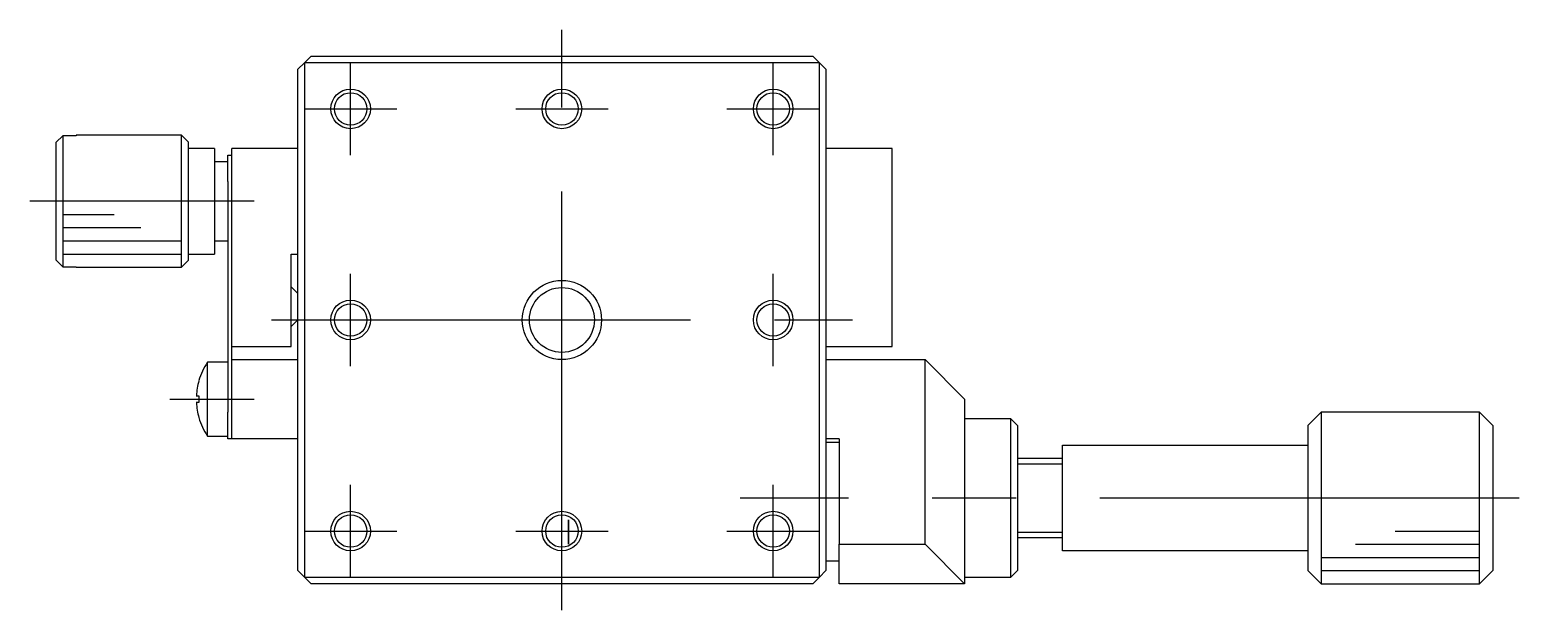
# Model space of a CAD drawing. Extents: x -105 to 276, y -94 to 114.
# Drawn here: x -40.3 to 72.5, y 70 to 114 of the extents above; entities that cross this region are included whole.
import ezdxf

# ---------------------------------------------------------------- set-up
doc = ezdxf.new("R2010")
doc.units = 0
doc.linetypes.add('CENTER', pattern=[50.8, 31.75, -6.35, 6.35, -6.35])
doc.layers.get('0').update_dxf_attribs({"linetype": 'CONTINUOUS'})
doc.layers.add('CENTER', color=1, linetype='CENTER')

msp = doc.modelspace()

# ---------------------------------------------------------------- linework, layer by layer
at = {"color": 7, "linetype": 'CONTINUOUS'}
for p, q in [((-19.5, 111.47), (-19, 111.97)), ((-19, 111.97), (19, 111.97)), ((19, 111.97), (19.5, 111.47)), ((-20, 110.97), (-19.5, 111.47)), ((-20, 72.97), (-20, 110.97)), ((-19.5, 111.47), (-19.5, 72.47)), ((19.5, 111.47), (-19.5, 111.47)), ((19.5, 72.47), (19.5, 111.47)), ((19.5, 111.47), (20, 110.97)), ((20, 110.97), (20, 72.97)), ((-37.8, 105.94), (-38.3, 105.44)), ((-38.3, 96.5), (-38.3, 105.44)), ((-37.8, 105.94), (-37.8, 95.99)), ((-36.8, 105.94), (-37.8, 105.94)), ((-28.8, 105.97), (-36.8, 105.97)), ((-36.8, 105.97), (-36.8, 105.94)), ((-28.8, 95.97), (-28.8, 105.97)), ((-28.3, 105.47), (-28.8, 105.97)), ((-28.3, 105.47), (-28.3, 96.47)), ((-28.3, 105.47), (-28.3, 104.97)), ((-28.3, 104.97), (-28.3, 96.97)), ((-28.3, 104.97), (-28.3, 96.97)), ((-26.3, 104.97), (-28.3, 104.97)), ((-26.3, 104.97), (-26.3, 96.97)), ((-26.3, 104.97), (-26.3, 103.97)), ((-20, 104.97), (-25, 104.97)), ((-25, 89.97), (-25, 104.97)), ((25, 104.97), (20, 104.97)), ((25, 89.97), (25, 104.97)), ((-25.3, 103.97), (-26.3, 103.97)), ((-25.3, 102.47), (-25.3, 104.47)), ((-25.3, 104.47), (-25, 104.47)), ((-25.3, 102.47), (-25.3, 84.97)), ((-37.8, 99.97), (-33.9, 99.97)), ((-37.8, 98.97), (-31.9, 98.97)), ((-37.8, 97.97), (-28.8, 97.97)), ((-26.3, 97.97), (-26.3, 96.97)), ((-26.3, 97.97), (-25.3, 97.97)), ((-38.3, 96.5), (-37.8, 95.99)), ((-37.8, 96.97), (-28.8, 96.97)), ((-37.8, 95.99), (-36.8, 95.99)), ((-36.8, 95.99), (-36.8, 95.97)), ((-36.8, 95.97), (-28.8, 95.97)), ((-28.8, 95.97), (-28.3, 96.47)), ((-28.3, 96.97), (-26.3, 96.97)), ((-28.3, 96.97), (-28.3, 96.47)), ((-20.5, 89.97), (-20.5, 96.97)), ((-20.5, 96.97), (-20, 96.97)), ((-20.25, 94.22), (-20.5, 94.47)), ((-20, 93.97), (-20.25, 94.22)), ((-20.5, 91.47), (-20.25, 91.72)), ((-20.25, 91.72), (-20, 91.97)), ((-25, 89.97), (-20.5, 89.97)), ((-25, 88.97), (-25, 89.97)), ((20, 89.97), (25, 89.97)), ((-26.84, 85.97), (-26.84, 88.77)), ((-25.3, 88.77), (-26.84, 88.77)), ((-25, 88.97), (-20, 88.97)), ((-25, 82.97), (-25, 88.97)), ((20, 88.97), (27.5, 88.97)), ((27.5, 88.97), (30.5, 85.97)), ((27.5, 74.97), (27.5, 88.97)), ((-27.5, 87.37), (-27.49, 87.37)), ((-27.5, 87.37), (-27.49, 87.37)), ((-27.69, 86.23), (-27.49, 86.23)), ((-27.49, 86.23), (-27.49, 85.71)), ((-26.84, 83.17), (-26.84, 85.97)), ((30.5, 85.97), (30.5, 71.97)), ((-27.49, 85.71), (-27.69, 85.71)), ((-25.3, 82.97), (-25.3, 84.97)), ((57.5, 84.97), (56.5, 83.97)), ((69.5, 84.97), (57.5, 84.97)), ((57.5, 84.97), (57.5, 78.47)), ((69.5, 71.97), (69.5, 84.97)), ((70.5, 83.97), (69.5, 84.97)), ((-27.49, 84.57), (-27.5, 84.57)), ((-27.49, 84.57), (-27.5, 84.57)), ((34, 84.47), (30.5, 84.47)), ((34, 72.47), (34, 84.47)), ((34.5, 83.97), (34, 84.47)), ((34.5, 83.97), (34.5, 72.97)), ((56.5, 83.97), (56.5, 72.97)), ((70.5, 83.97), (70.5, 72.97)), ((-26.84, 83.17), (-25.3, 83.17)), ((-25, 82.97), (-25.3, 82.97)), ((-20, 82.97), (-25, 82.97)), ((21, 82.97), (20, 82.97)), ((20, 82.72), (21, 82.72)), ((21, 82.97), (21, 74.97)), ((37.9, 82.47), (56.5, 82.47)), ((37.9, 74.47), (37.9, 82.47)), ((37.9, 81.47), (34.5, 81.47)), ((57.5, 78.47), (57.5, 71.97)), ((0.5, 76.81), (0.5, 74.97)), ((0.5, 74.97), (0.5, 76.81)), ((63.1, 75.97), (69.5, 75.97)), ((21, 71.97), (21, 74.97)), ((21, 74.97), (27.5, 74.97)), ((27.5, 74.97), (30.5, 71.97)), ((34.5, 75.47), (37.9, 75.47)), ((56.5, 74.47), (37.9, 74.47)), ((60.1, 74.97), (69.5, 74.97)), ((20, 73.72), (21, 73.72)), ((57.5, 73.97), (69.5, 73.97)), ((-19.5, 72.47), (-20, 72.97)), ((-19.5, 72.47), (19.5, 72.47)), ((-19, 71.97), (-19.5, 72.47)), ((19.5, 72.47), (19, 71.97)), ((20, 72.97), (19.5, 72.47)), ((30.5, 72.47), (34, 72.47)), ((34, 72.47), (34.5, 72.97)), ((56.5, 72.97), (57.5, 71.97)), ((57.5, 72.97), (69.5, 72.97)), ((69.5, 71.97), (70.5, 72.97)), ((19, 71.97), (-19, 71.97)), ((30.5, 71.97), (21, 71.97)), ((57.5, 71.97), (69.5, 71.97))]:
    msp.add_line(p, q, dxfattribs=at)
at = {"color": 3, "linetype": 'CONTINUOUS'}
for p, q in [((34.5, 81.07), (37.9, 81.07)), ((37.9, 75.87), (34.5, 75.87))]:
    msp.add_line(p, q, dxfattribs=at)
for centre, radius in [((-16, 107.97), 1.5), ((0, 107.97), 1.5), ((16, 107.97), 1.5), ((0, 91.97), 3), ((-16, 91.97), 1.5), ((16, 91.97), 1.5), ((-16, 75.97), 1.5), ((0, 75.97), 1.5), ((16, 75.97), 1.5)]:
    msp.add_circle(centre, radius, dxfattribs=at)
at = {"color": 7, "linetype": 'CONTINUOUS'}
for centre, radius in [((-16, 107.97), 1.23), ((0, 107.97), 1.23), ((16, 107.97), 1.23), ((0, 91.97), 2.46), ((-16, 91.97), 1.23), ((16, 91.97), 1.23), ((-16, 75.97), 1.23), ((0, 75.97), 1.23), ((16, 75.97), 1.23)]:
    msp.add_circle(centre, radius, dxfattribs=at)
for radius, start, end in [(5, 145.9442, 163.7142), (4.99, 163.7274, 177.0152), (4.99, 182.9848, 196.2726), (5, 196.2858, 214.0558)]:
    msp.add_arc((-22.7, 85.97), radius, start, end, dxfattribs=at)
at = {"layer": 'CENTER', "color": 1, "linetype": 'CENTER'}
for p, q in [((0, 69.97), (0, 113.97)), ((-16, 104.47), (-16, 111.47)), ((16, 104.47), (16, 111.47)), ((-19.5, 107.97), (-12.5, 107.97)), ((-3.5, 107.97), (3.5, 107.97)), ((12.5, 107.97), (19.5, 107.97)), ((-23.3, 100.97), (-40.3, 100.97)), ((-16, 88.47), (-16, 95.47)), ((16, 88.47), (16, 95.47)), ((-22, 91.97), (22, 91.97)), ((-29.69, 85.97), (-23.3, 85.97)), ((-16, 72.47), (-16, 79.47)), ((16, 72.47), (16, 79.47)), ((72.5, 78.47), (13.5, 78.47)), ((-19.5, 75.97), (-12.5, 75.97)), ((-3.5, 75.97), (3.5, 75.97)), ((12.5, 75.97), (19.5, 75.97))]:
    msp.add_line(p, q, dxfattribs=at)

doc.saveas('drawing.dxf')
